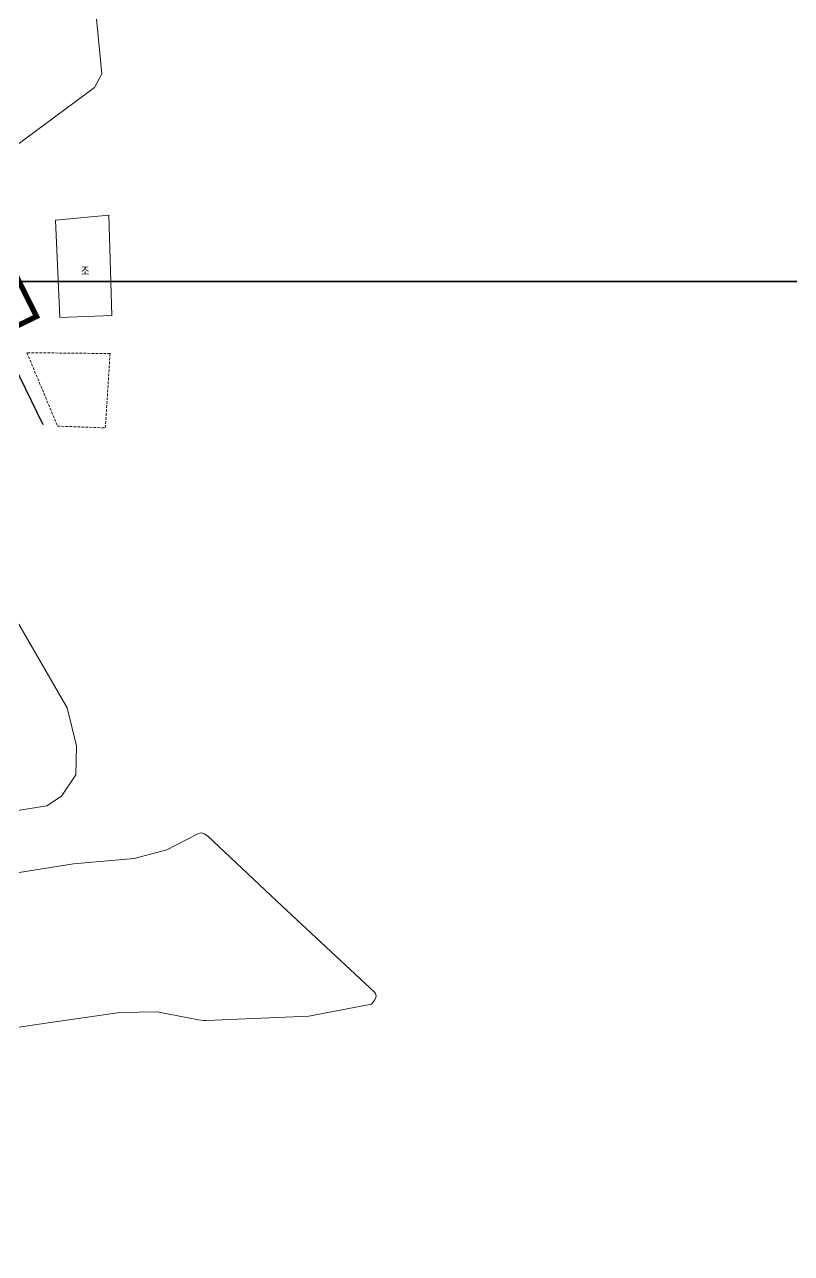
# Model space of a CAD drawing. Extents: x 296690 to 298491, y 586647 to 587790.
# Drawn here: x 297167.4 to 297311.2, y 586867.8 to 587098.1 of the extents above; entities that cross this region are included whole.
import ezdxf

# ---------------------------------------------------------------- set-up
doc = ezdxf.new("R2010")
doc.units = 0
doc.header["$MEASUREMENT"] = 0
doc.linetypes.add('DASHED', pattern=[0.75, 0.5, -0.25])
doc.linetypes.add('PHANTOM2', pattern=[1.25, 0.625, -0.125, 0.125, -0.125, 0.125, -0.125])
for name, color, linetype in [('_조사구역', 6, 'Continuous'), ('도로_아스콘', 1, 'Continuous'), ('현황 텍스트', 7, 'Continuous')]:
    doc.layers.add(name, color=color, linetype=linetype)
for name, color, linetype, lineweight in [('건물', 7, 'Continuous', 20), ('밭', 3, 'Continuous', 18), ('휀스', 3, 'FENCELINE1', 18)]:
    doc.layers.add(name, color=color, linetype=linetype, lineweight=lineweight)
doc.styles.add('GHS', font='simplex.shx', dxfattribs={"bigfont": 'ngsw.shx'})
doc.linetypes.add('FENCELINE1', pattern='A,0.25,-0.1,[133,ltypeshp.shx,S=0.1,R=0,X=-0.1,Y=0],-0.1,1', length=1.45)

msp = doc.modelspace()

# ---------------------------------------------------------------- linework, layer by layer
for points in [[(297059.73, 587049.97), (297059.73, 587324.97), (297509.73, 587324.97), (297509.73, 587049.97), (297059.73, 587049.97)], [(297059.73, 586774.97), (297059.73, 587049.97), (297509.73, 587049.97), (297509.73, 586774.97), (297059.73, 586774.97)]]:
    msp.add_lwpolyline(points)
at = {"layer": '_조사구역', "color": 1, "linetype": 'PHANTOM2', "ltscale": 10, "const_width": 1, "flags": 128}
msp.add_lwpolyline([(296888.84, 587577.29), (296916.15, 587564.87), (296917.16, 587546.98), (296944.06, 587499.88), (296962.64, 587506.35), (296964.44, 587470.58), (296997.02, 587434.8), (296987.35, 587416.46), (297013.51, 587382.87), (297017.84, 587370.08), (297028.94, 587352.6), (297029.92, 587342.81), (297037.31, 587334.59), (297040.56, 587314.96), (297070.47, 587308.46), (297100.62, 587240.51), (296816.88, 587204.01), (296810.03, 587153.67), (296842.85, 587123.71), (296813.17, 587102.47), (296801.87, 587080.63), (296792.42, 587066.55), (296780.99, 587053.96), (296729.3, 587013.64), (296789.94, 586992.35), (296824.61, 587004.26), (296850.23, 586942.24), (296893.72, 586957.02), (296943.19, 587021.67), (296972.09, 586999.95), (296987, 586998.05), (297023.23, 586997.93), (297046.89, 586904.34), (297072.38, 586919.28), (297092.13, 586914.81), (297140.05, 586929.39), (297161.26, 587039.31), (297169.67, 587043.4), (297143.69, 587095.58), (297202.29, 587171.68), (297208.17, 587171.56), (297223.3, 587185.23), (297231.66, 587208.89), (297261.64, 587209.69), (297274.46, 587204.56), (297288.68, 587207.29), (297312.55, 587205.4), (297330.39, 587243.47), (297352.25, 587274.95), (297366.21, 587284.27), (297417.02, 587287.72), (297445.1, 587268.3), (297503.61, 587227.81), (297523.96, 587277.06), (297579.61, 587285.31), (297639.29, 587334.83), (297716.69, 587369.95), (297740.28, 587286.16), (297825.46, 587201.84), (297873.06, 587112.59), (297985.44, 587163.71), (298083.12, 587194.83), (298077.66, 587264.11), (298068.85, 587288.67), (298075.49, 587302.92), (298064.34, 587344.33), (298031.59, 587377.11), (298044.64, 587441.82), (298042.94, 587499.78), (298028.92, 587538.45), (298039.34, 587564.95), (298043.46, 587576.46), (298029.63, 587619.83), (298018.44, 587640.96), (298021.43, 587663.04), (298018.74, 587675.87), (298016.58, 587686.14), (298003.66, 587699.07), (297992.44, 587709.1), (297988.83, 587725.13), (297944.08, 587728.99), (297800.52, 587643.82), (297772.38, 587662.14), (297757.38, 587592.19), (297693.21, 587575.36), (297656.54, 587574.02), (297572.22, 587570.95), (297613.4, 587635.68), (297629.04, 587661.26), (297639.97, 587676.97), (297661.05, 587707.24), (297598.57, 587775.35), (297577.8, 587771.53), (297529.25, 587759.19), (297490.27, 587737.05), (297479.32, 587721.33), (297454.97, 587717.47), (297250.91, 587692.79), (297212.29, 587661.66), (297187.56, 587688.51), (297176.05, 587696.22), (297149.46, 587697.29), (297117.93, 587719.01), (297086.05, 587732.64), (297066.45, 587740.82), (297055.85, 587761.22), (297045.64, 587752.78), (296998.56, 587747.18), (296975.92, 587745.76), (296966.62, 587742.51), (296946.71, 587733.47), (296916.68, 587715.59), (296875.89, 587729.39), (296872.69, 587730.05), (296872.4, 587730.11), (296864.88, 587731.65), (296743.31, 587733.69), (296691.62, 587698.85), (296718.09, 587653.84), (296730.15, 587649.14), (296737.49, 587637.8), (296758.71, 587639.51), (296767.47, 587630.15), (296786.92, 587626.97), (296789.39, 587586.73), (296810.55, 587586.52), (296815.91, 587576.91), (296842.39, 587563.91), (296888.84, 587577.29)], dxfattribs=at)
at = {"layer": '건물'}
msp.add_lwpolyline([(297183.81, 587043.58), (297174.03, 587043.23), (297173.2, 587061.48), (297183.2, 587062.42), (297183.81, 587043.58)], dxfattribs=at)
at = {"layer": '도로_아스콘'}
msp.add_line((297164.25, 587036.78), (297170.85, 587023.14), dxfattribs=at)
at = {"layer": '밭'}
for points in [[(297161.88, 587072.51), (297156.86, 587071.64), (297155.31, 587071.8), (297153.83, 587073.35), (297150.84, 587082.57), (297147.28, 587099.24), (297146.84, 587107.88), (297146.95, 587109.66), (297147.81, 587110.22), (297154.28, 587111.59), (297161.88, 587111.33), (297177.35, 587110.95), (297178.94, 587110.6), (297179.72, 587109.95), (297180.26, 587105.62), (297181.92, 587088.89), (297180.57, 587086.35), (297161.88, 587072.51)], [(297149.71, 586948.17), (297171.6, 586951.69), (297174.34, 586953.49), (297177.07, 586957.5), (297177.14, 586962.95), (297175.42, 586970.03), (297164.05, 586989.74)], [(297161.68, 586938.42), (297176.59, 586940.84), (297188, 586941.81), (297194.09, 586943.43), (297199.89, 586946.45), (297200.35, 586946.58), (297200.65, 586946.62), (297201.12, 586946.45), (297201.72, 586946.03), (297215.74, 586932.9), (297233.04, 586916.74), (297233.25, 586916.44), (297233.34, 586916.06), (297233.3, 586915.76), (297233.13, 586915.34), (297232.49, 586914.48)], [(297232.49, 586914.48), (297220.73, 586912.23), (297201.52, 586911.43), (297201.05, 586911.43), (297200.07, 586911.56), (297192.28, 586913.05), (297185.29, 586912.93), (297171.4, 586910.93), (297145.8, 586907.15)]]:
    msp.add_lwpolyline(points, dxfattribs=at)
at = {"layer": '휀스', "linetype": 'DASHED'}
for p, q in [((297167.87, 587036.62), (297173.61, 587022.86)), ((297183.46, 587036.45), (297167.87, 587036.62)), ((297182.57, 587022.51), (297183.46, 587036.45)), ((297173.61, 587022.86), (297182.57, 587022.51))]:
    msp.add_line(p, q, dxfattribs=at)

# ---------------------------------------------------------------- texts
at = {"layer": '현황 텍스트', "insert": (297177.95, 587051.05), "char_height": 1.5, "attachment_point": 7, "style": 'GHS'}
msp.add_mtext('조', dxfattribs=at)

doc.saveas('drawing.dxf')
